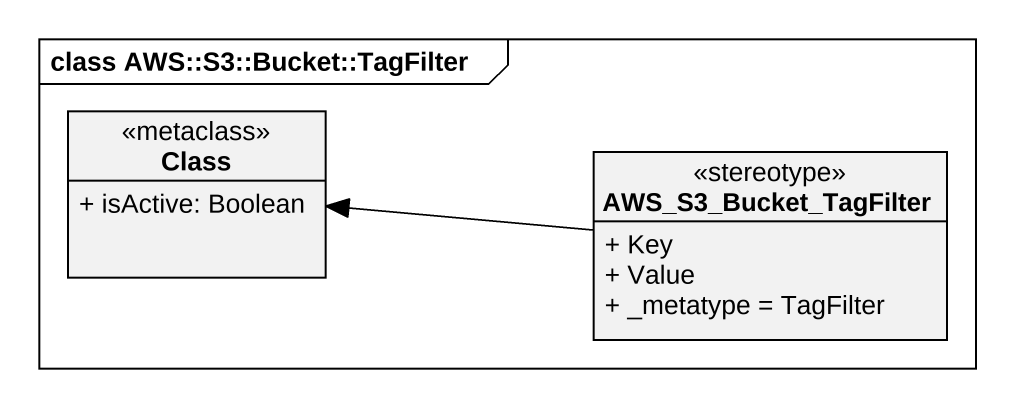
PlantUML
@startuml
mainframe class AWS::S3::Bucket::TagFilter
hide circle
hide empty members
skinparam classAttributeIconSize 0
class "Class" as Class_ <<metaclass>> {
  + isActive: Boolean
}
class AWS_S3_Bucket_TagFilter <<stereotype>> {
  + Key
  + Value
  + _metatype = TagFilter
}
AWS_S3_Bucket_TagFilter -left-> Class_
@enduml
